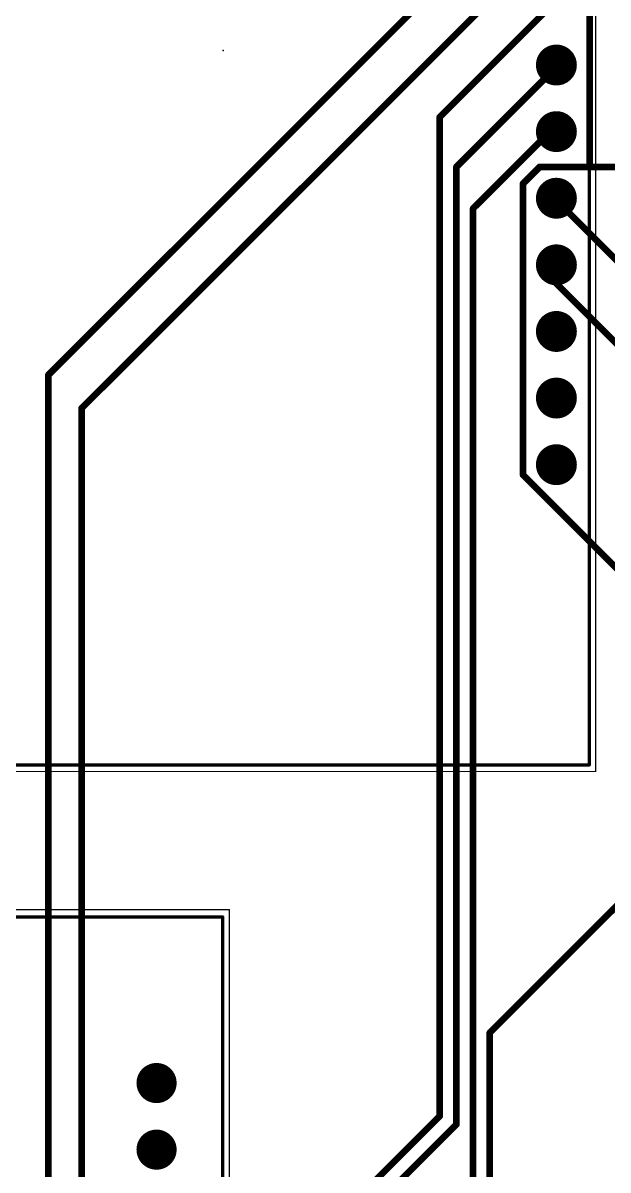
# Model space of a CAD drawing. Extents: x 0 to 84, y -53 to 109.
# Drawn here: x 33.01 to 55.31, y 37.31 to 81.05 of the extents above; entities that cross this region are included whole.
import ezdxf

# ---------------------------------------------------------------- set-up
doc = ezdxf.new("R2010")
doc.units = 0
for name, color, linetype in [('16', 132, 'CONTINUOUS'), ('17', 110, 'CONTINUOUS'), ('21', 253, 'CONTINUOUS'), ('23', 53, 'CONTINUOUS'), ('39', 12, 'CONTINUOUS'), ('51', 253, 'CONTINUOUS')]:
    doc.layers.add(name, color=color, linetype=linetype)

# ---------------------------------------------------------------- blocks, each defined once
blk = doc.blocks.new('ROUNDP')
at = {"const_width": 0.5}
blk.add_lwpolyline([(0, -0.25, 1), (0, 0.25, 1), (0, -0.25)], format="xyb", dxfattribs=at)

msp = doc.modelspace()

# ---------------------------------------------------------------- linework, layer by layer
at = {"layer": '16', "const_width": 0.254}
for points in [[(54.61, 87.63), (54.61, 75.565)], [(53.34, 86.995), (33.9725, 67.6275)], [(53.34, 84.455), (35.2425, 66.3575)], [(53.34, 81.915), (48.895, 77.47)], [(53.34, 79.375), (49.53, 75.565)], [(53.34, 79.375), (53.34, 79.45)], [(48.895, 77.47), (48.895, 39.37)], [(53.34, 77.1525), (50.165, 73.9775)], [(53.34, 77.1525), (53.34, 76.91)], [(49.53, 75.565), (49.53, 39.0525)], [(52.705, 75.565), (52.07, 74.93)], [(54.61, 75.565), (52.705, 75.565)], [(64.77, 75.565), (54.61, 75.565)], [(52.07, 74.93), (52.07, 63.8175)], [(53.34, 74.295), (53.34, 74.37)], [(61.595, 66.04), (53.34, 74.295)], [(50.165, 73.9775), (50.165, 26.3525)], [(53.34, 71.12), (53.34, 71.83)], [(58.42, 66.04), (53.34, 71.12)], [(33.9725, 67.6275), (33.9725, 4.1275)], [(35.2425, 66.3575), (35.2425, 4.7625)], [(52.07, 63.8175), (57.15, 58.7375)], [(57.15, 48.895), (50.8, 42.545)], [(50.8, 42.545), (50.8, 26.035)], [(48.895, 39.37), (37.7825, 28.2575)], [(49.53, 39.0525), (40.3225, 29.845)]]:
    msp.add_lwpolyline(points, dxfattribs=at)
at = {"layer": '16', "const_width": 0.127}
for points in [[(53.4035, 79.45, 1), (53.2765, 79.45)], [(53.2765, 79.375, 1), (53.4035, 79.375)], [(53.3849, 79.3301, 1), (53.2951, 79.4199)], [(48.9585, 77.47, 1), (48.8315, 77.47)], [(48.8501, 77.5149, 1), (48.9399, 77.4251)], [(53.4035, 77.1525, 1), (53.2765, 77.1525)], [(53.3849, 77.1076, 1), (53.2951, 77.1974)], [(53.2765, 76.91, 1), (53.4035, 76.91)], [(49.5935, 75.565, 1), (49.4665, 75.565)], [(52.705, 75.6285, 1), (52.705, 75.5015)], [(52.7499, 75.5201, 1), (52.6601, 75.6099)], [(54.61, 75.6285, 1), (54.61, 75.5015)], [(54.61, 75.5015, 1), (54.61, 75.6285)], [(49.4851, 75.6099, 1), (49.5749, 75.5201)], [(54.5465, 75.565, 1), (54.6735, 75.565)], [(52.1335, 74.93, 1), (52.0065, 74.93)], [(52.0251, 74.9749, 1), (52.1149, 74.8851)], [(53.4035, 74.37, 1), (53.2765, 74.37)], [(53.3849, 74.3399, 1), (53.2951, 74.2501)], [(50.2285, 73.9775, 1), (50.1015, 73.9775)], [(50.1201, 74.0224, 1), (50.2099, 73.9326)], [(53.2765, 74.295, 1), (53.4035, 74.295)], [(53.4035, 71.83, 1), (53.2765, 71.83)], [(53.3849, 71.1649, 1), (53.2951, 71.0751)], [(53.2765, 71.12, 1), (53.4035, 71.12)], [(34.036, 67.6275, 1), (33.909, 67.6275)], [(33.9276, 67.6724, 1), (34.0174, 67.5826)], [(35.306, 66.3575, 1), (35.179, 66.3575)], [(35.1976, 66.4024, 1), (35.2874, 66.3126)], [(52.1149, 63.8624, 1), (52.0251, 63.7726)], [(52.0065, 63.8175, 1), (52.1335, 63.8175)], [(50.8635, 42.545, 1), (50.7365, 42.545)], [(50.7551, 42.5899, 1), (50.8449, 42.5001)], [(48.8315, 39.37, 1), (48.9585, 39.37)], [(48.9399, 39.3251, 1), (48.8501, 39.4149)], [(49.4665, 39.0525, 1), (49.5935, 39.0525)], [(49.5749, 39.0076, 1), (49.4851, 39.0974)]]:
    msp.add_lwpolyline(points, format="xyb", dxfattribs=at)
at = {"layer": '21', "const_width": 0.127}
for points in [[(54.59, 107.16), (54.59, 52.76)], [(54.59, 52.76), (26.69, 52.76)], [(40.62, 26.7), (40.62, 46.96)]]:
    msp.add_lwpolyline(points, dxfattribs=at)
at = {"layer": '21', "const_width": 0.0635}
for points in [[(54.5583, 52.76, 1), (54.6218, 52.76)], [(54.59, 52.7283, 1), (54.59, 52.7918)], [(40.6518, 46.96, 1), (40.5883, 46.96)]]:
    msp.add_lwpolyline(points, format="xyb", dxfattribs=at)
at = {"layer": '23'}
msp.add_point((40.64, 80.01), dxfattribs=at)
at = {"layer": '39', "const_width": 0.05}
for points in [[(54.84, 107.41), (54.84, 52.51)], [(54.84, 52.51), (26.44, 52.51)], [(40.87, 47.24), (18.14, 47.24)], [(40.87, 26.42), (40.87, 47.24)]]:
    msp.add_lwpolyline(points, dxfattribs=at)
at = {"layer": '39', "const_width": 0.025}
for points in [[(54.8275, 52.51, 1), (54.8525, 52.51)], [(54.84, 52.4975, 1), (54.84, 52.5225)], [(40.8825, 47.24, 1), (40.8575, 47.24)], [(40.87, 47.2275, 1), (40.87, 47.2525)]]:
    msp.add_lwpolyline(points, format="xyb", dxfattribs=at)
at = {"layer": '51', "const_width": 0.127}
for points in [[(54.59, 107.16), (54.59, 52.76)], [(54.59, 52.76), (26.69, 52.76)], [(40.62, 46.96), (19.16, 46.96)], [(40.62, 26.7), (40.62, 46.96)]]:
    msp.add_lwpolyline(points, dxfattribs=at)
at = {"layer": '51', "const_width": 0.0635}
for points in [[(54.5583, 52.76, 1), (54.6218, 52.76)], [(54.59, 52.7283, 1), (54.59, 52.7918)], [(40.6518, 46.96, 1), (40.5883, 46.96)], [(40.62, 46.9282, 1), (40.62, 46.9918)]]:
    msp.add_lwpolyline(points, format="xyb", dxfattribs=at)

# ---------------------------------------------------------------- block references
at = {"layer": '17'}
for p, xscale, yscale in [((53.34, 79.45), 1.56, 1.56), ((53.34, 79.45), 1.56, 1.56), ((53.34, 76.91), 1.56, 1.56), ((53.34, 76.91), 1.56, 1.56), ((53.34, 74.37), 1.56, 1.56), ((53.34, 74.37), 1.56, 1.56), ((53.34, 71.83), 1.56, 1.56), ((53.34, 71.83), 1.56, 1.56), ((53.34, 69.29), 1.56, 1.56), ((53.34, 69.29), 1.56, 1.56), ((53.34, 66.75), 1.56, 1.56), ((53.34, 66.75), 1.56, 1.56), ((53.34, 64.21), 1.56, 1.56), ((53.34, 64.21), 1.56, 1.56), ((38.1, 40.63), 1.53, 1.53), ((38.1, 40.63), 1.53, 1.53), ((38.1, 38.09), 1.53, 1.53), ((38.1, 38.09), 1.53, 1.53)]:
    msp.add_blockref('ROUNDP', p, dxfattribs=dict(at, xscale=xscale, yscale=yscale))

doc.saveas('drawing.dxf')
